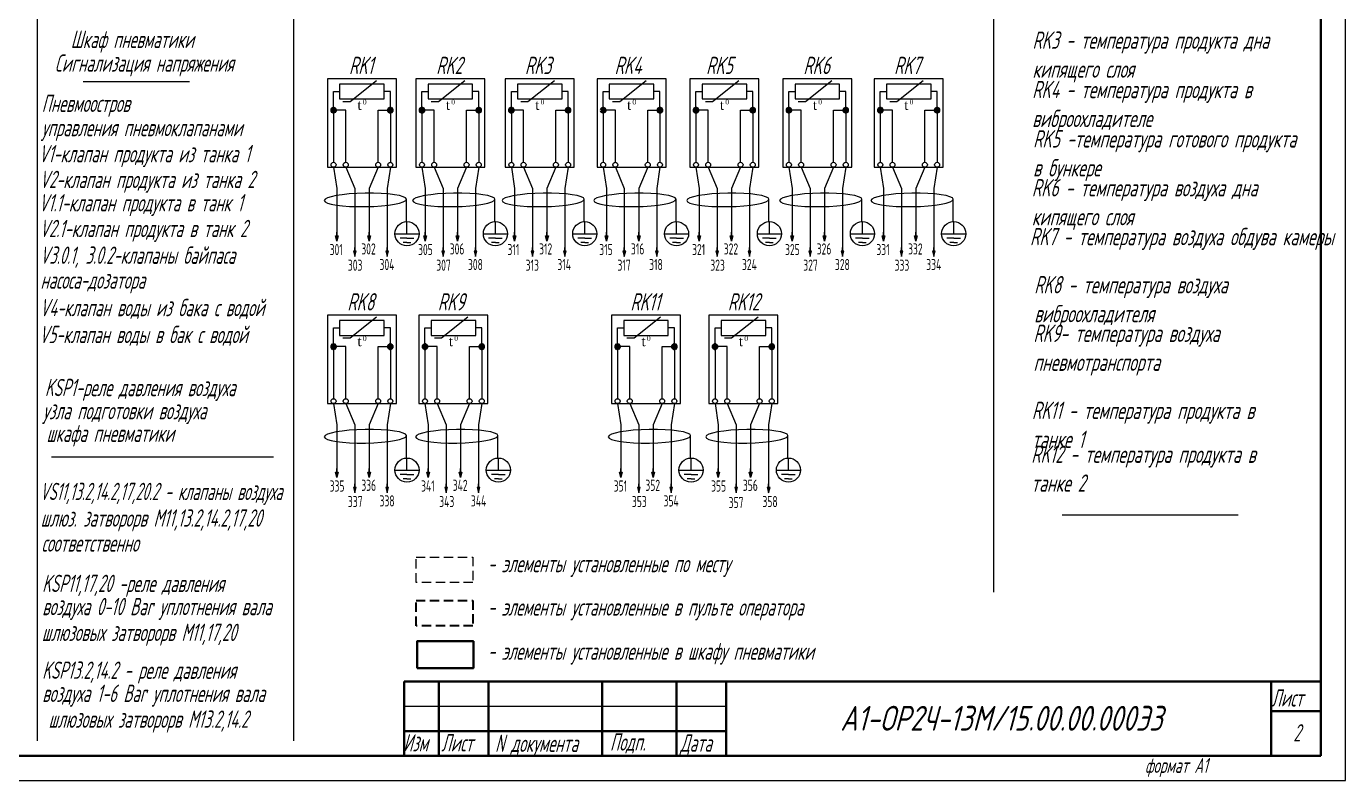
# Model space of a CAD drawing. Header units: millimetres. Extents: x 14016 to 19364, y 4274 to 5404.
# Drawn here: x 17317.4 to 17583.6, y 4273.6 to 4425.7 of the extents above; entities that cross this region are included whole.
import ezdxf
from ezdxf.enums import TextEntityAlignment as Align

# ---------------------------------------------------------------- set-up
doc = ezdxf.new("R2010")
doc.units = ezdxf.units.MM
doc.header["$LTSCALE"] = 15
for name, pattern in [('ACAD_ISO02W100', [15, 12, -3]), ('HIDDEN', [0.375, 0.25, -0.125]), ('HIDDEN2', [0.1875, 0.125, -0.0625])]:
    doc.linetypes.add(name, pattern=pattern)
for name, color, linetype, lineweight in [('0.35 TEXT', 7, 'Continuous', 35), ('0.4 ТЕКСТ', 7, 'Continuous', 40), ('LWT 0.5', 7, 'Continuous', 50), ('LWT 0.6', 7, 'Continuous', 50), ('LWT 0.7', 7, 'Continuous', 70)]:
    doc.layers.add(name, color=color, linetype=linetype, lineweight=lineweight)
doc.layers.add('ШТРИХОВАЯ', color=7, linetype='HIDDEN')
doc.styles.add('33', font='gost.shx', dxfattribs={"width": 0.7, "oblique": 15, "height": 3.5})
doc.styles.add('34', font='gost.shx', dxfattribs={"width": 0.8, "oblique": 15, "height": 3.5})
doc.styles.add('35', font='gost.shx', dxfattribs={"width": 0.7, "oblique": 15, "height": 5})

# ---------------------------------------------------------------- blocks, each defined once
blk = doc.blocks.new('UZIEMIENIE')
for p, q in [((0, 0), (4.85, 0)), ((2.43, 0), (2.43, 2.43)), ((2.43, -0.92), (1.05, -0.92)), ((2.43, -1.78), (1.64, -1.78)), ((2.43, -0.92), (3.8, -0.92)), ((2.43, -1.78), (3.21, -1.78))]:
    blk.add_line(p, q)
blk.add_circle((2.43, 0), 2.43)
blk = doc.blocks.new('STRZALKA')
h = blk.add_hatch(color=256)
h.dxf.hatch_style = 2
h.paths.add_polyline_path([(0.73, 0), (0.73, -0.28), (1.8, 0), (0.73, 0.28)])
blk.add_line((0.73, 0), (0, 0))
blk.add_lwpolyline([(1.8, 0), (0.73, 0.28), (0.73, -0.28)], close=True)

msp = doc.modelspace()

# ---------------------------------------------------------------- linework, layer by layer
for p, q in [((17583.63, 4273.56, -0.04), (17583.63, 4867.56, -0.04)), ((17319.55, 4854.37, -0.04), (17319.55, 4281.57, -0.04)), ((17371.31, 4854.37, -0.04), (17371.31, 4281.57, -0.04)), ((17512.56, 4854.37, -0.04), (17512.56, 4311.58, -0.04)), ((17328.87, 4414.61, -0.02), (17350.31, 4414.61, -0.02)), ((17382.72, 4410.58, -0.02), (17388.07, 4414.8, -0.02)), ((17400.56, 4410.58, -0.02), (17405.91, 4414.8, -0.02)), ((17418.6, 4410.58, -0.02), (17423.95, 4414.8, -0.02)), ((17437.13, 4410.58, -0.02), (17442.47, 4414.8, -0.02)), ((17455.86, 4410.58, -0.02), (17461.21, 4414.8, -0.02)), ((17474.62, 4410.58, -0.02), (17479.97, 4414.8, -0.02)), ((17493.05, 4410.58, -0.02), (17498.4, 4414.8, -0.02)), ((17379.39, 4412.59, -0.02), (17380.62, 4412.59, -0.02)), ((17379.39, 4408.8, -0.02), (17379.39, 4412.59, -0.02)), ((17390.85, 4412.59, -0.02), (17389.62, 4412.59, -0.02)), ((17390.85, 4408.8, -0.02), (17390.85, 4412.59, -0.02)), ((17397.23, 4412.59, -0.02), (17398.46, 4412.59, -0.02)), ((17397.23, 4408.8, -0.02), (17397.23, 4412.59, -0.02)), ((17408.69, 4412.59, -0.02), (17407.46, 4412.59, -0.02)), ((17408.69, 4408.8, -0.02), (17408.69, 4412.59, -0.02)), ((17415.27, 4412.59, -0.02), (17416.5, 4412.59, -0.02)), ((17415.27, 4408.8, -0.02), (17415.27, 4412.59, -0.02)), ((17426.73, 4412.59, -0.02), (17425.5, 4412.59, -0.02)), ((17426.73, 4408.8, -0.02), (17426.73, 4412.59, -0.02)), ((17433.8, 4412.59, -0.02), (17435.03, 4412.59, -0.02)), ((17433.8, 4408.8, -0.02), (17433.8, 4412.59, -0.02)), ((17445.26, 4412.59, -0.02), (17444.03, 4412.59, -0.02)), ((17445.26, 4408.8, -0.02), (17445.26, 4412.59, -0.02)), ((17452.53, 4412.59, -0.02), (17453.76, 4412.59, -0.02)), ((17452.53, 4408.8, -0.02), (17452.53, 4412.59, -0.02)), ((17463.99, 4412.59, -0.02), (17462.76, 4412.59, -0.02)), ((17463.99, 4408.8, -0.02), (17463.99, 4412.59, -0.02)), ((17471.29, 4412.59, -0.02), (17472.52, 4412.59, -0.02)), ((17471.29, 4408.8, -0.02), (17471.29, 4412.59, -0.02)), ((17482.75, 4412.59, -0.02), (17481.52, 4412.59, -0.02)), ((17482.75, 4408.8, -0.02), (17482.75, 4412.59, -0.02)), ((17489.73, 4412.59, -0.02), (17490.96, 4412.59, -0.02)), ((17489.73, 4408.8, -0.02), (17489.73, 4412.59, -0.02)), ((17501.19, 4412.59, -0.02), (17499.96, 4412.59, -0.02)), ((17501.19, 4408.8, -0.02), (17501.19, 4412.59, -0.02)), ((17381.85, 4408.8, -0.02), (17379.39, 4408.8, -0.02)), ((17379.39, 4408.8, -0.02), (17379.39, 4398.3, -0.02)), ((17381.28, 4410.58, -0.02), (17382.72, 4410.58, -0.02)), ((17381.85, 4398.3, -0.02), (17381.85, 4408.8, -0.02)), ((17388.39, 4408.8, -0.02), (17390.85, 4408.8, -0.02)), ((17388.39, 4398.3, -0.02), (17388.39, 4408.8, -0.02)), ((17390.85, 4408.8, -0.02), (17390.85, 4398.3, -0.02)), ((17399.69, 4408.8, -0.02), (17397.23, 4408.8, -0.02)), ((17397.23, 4408.8, -0.02), (17397.23, 4398.3, -0.02)), ((17399.12, 4410.58, -0.02), (17400.56, 4410.58, -0.02)), ((17399.69, 4398.3, -0.02), (17399.69, 4408.8, -0.02)), ((17406.23, 4398.3, -0.02), (17406.23, 4408.8, -0.02)), ((17406.23, 4408.8, -0.02), (17408.69, 4408.8, -0.02)), ((17408.69, 4408.8, -0.02), (17408.69, 4398.3, -0.02)), ((17417.73, 4408.8, -0.02), (17415.27, 4408.8, -0.02)), ((17415.27, 4408.8, -0.02), (17415.27, 4398.3, -0.02)), ((17417.16, 4410.58, -0.02), (17418.6, 4410.58, -0.02)), ((17417.73, 4398.3, -0.02), (17417.73, 4408.8, -0.02)), ((17424.27, 4398.3, -0.02), (17424.27, 4408.8, -0.02)), ((17424.27, 4408.8, -0.02), (17426.73, 4408.8, -0.02)), ((17426.73, 4408.8, -0.02), (17426.73, 4398.3, -0.02)), ((17436.26, 4408.8, -0.02), (17433.8, 4408.8, -0.02)), ((17433.8, 4408.8, -0.02), (17433.8, 4398.3, -0.02)), ((17435.69, 4410.58, -0.02), (17437.13, 4410.58, -0.02)), ((17436.26, 4398.3, -0.02), (17436.26, 4408.8, -0.02)), ((17442.8, 4398.3, -0.02), (17442.8, 4408.8, -0.02)), ((17442.8, 4408.8, -0.02), (17445.26, 4408.8, -0.02)), ((17445.26, 4408.8, -0.02), (17445.26, 4398.3, -0.02)), ((17454.99, 4408.8, -0.02), (17452.53, 4408.8, -0.02)), ((17452.53, 4408.8, -0.02), (17452.53, 4398.3, -0.02)), ((17454.42, 4410.58, -0.02), (17455.86, 4410.58, -0.02)), ((17454.99, 4398.3, -0.02), (17454.99, 4408.8, -0.02)), ((17461.53, 4398.3, -0.02), (17461.53, 4408.8, -0.02)), ((17461.53, 4408.8, -0.02), (17463.99, 4408.8, -0.02)), ((17463.99, 4408.8, -0.02), (17463.99, 4398.3, -0.02)), ((17473.75, 4408.8, -0.02), (17471.29, 4408.8, -0.02)), ((17471.29, 4408.8, -0.02), (17471.29, 4398.3, -0.02)), ((17473.18, 4410.58, -0.02), (17474.62, 4410.58, -0.02)), ((17473.75, 4398.3, -0.02), (17473.75, 4408.8, -0.02)), ((17480.29, 4398.3, -0.02), (17480.29, 4408.8, -0.02)), ((17480.29, 4408.8, -0.02), (17482.75, 4408.8, -0.02)), ((17482.75, 4408.8, -0.02), (17482.75, 4398.3, -0.02)), ((17492.19, 4408.8, -0.02), (17489.73, 4408.8, -0.02)), ((17489.73, 4408.8, -0.02), (17489.73, 4398.3, -0.02)), ((17491.62, 4410.58, -0.02), (17493.05, 4410.58, -0.02)), ((17492.19, 4398.3, -0.02), (17492.19, 4408.8, -0.02)), ((17498.73, 4398.3, -0.02), (17498.73, 4408.8, -0.02)), ((17498.73, 4408.8, -0.02), (17501.19, 4408.8, -0.02)), ((17501.19, 4408.8, -0.02), (17501.19, 4398.3, -0.02)), ((17379.39, 4397.3, -0.02), (17380.04, 4393.02, -0.02)), ((17381.85, 4397.3, -0.02), (17383.67, 4393.02, -0.02)), ((17388.39, 4397.3, -0.02), (17386.58, 4393.02, -0.02)), ((17390.85, 4397.3, -0.02), (17390.21, 4393.02, -0.02)), ((17397.23, 4397.3, -0.02), (17397.88, 4393.02, -0.02)), ((17399.69, 4397.3, -0.02), (17401.51, 4393.02, -0.02)), ((17406.23, 4397.3, -0.02), (17404.42, 4393.02, -0.02)), ((17408.69, 4397.3, -0.02), (17408.05, 4393.02, -0.02)), ((17415.27, 4397.3, -0.02), (17415.92, 4393.02, -0.02)), ((17417.73, 4397.3, -0.02), (17419.54, 4393.02, -0.02)), ((17424.27, 4397.3, -0.02), (17422.46, 4393.02, -0.02)), ((17426.73, 4397.3, -0.02), (17426.08, 4393.02, -0.02)), ((17433.8, 4397.3, -0.02), (17434.45, 4393.02, -0.02)), ((17436.26, 4397.3, -0.02), (17438.07, 4393.02, -0.02)), ((17442.8, 4397.3, -0.02), (17440.99, 4393.02, -0.02)), ((17445.26, 4397.3, -0.02), (17444.61, 4393.02, -0.02)), ((17452.53, 4397.3, -0.02), (17453.18, 4393.02, -0.02)), ((17454.99, 4397.3, -0.02), (17456.8, 4393.02, -0.02)), ((17461.53, 4397.3, -0.02), (17459.72, 4393.02, -0.02)), ((17463.99, 4397.3, -0.02), (17463.35, 4393.02, -0.02)), ((17471.29, 4397.3, -0.02), (17471.94, 4393.02, -0.02)), ((17473.75, 4397.3, -0.02), (17475.56, 4393.02, -0.02)), ((17480.29, 4397.3, -0.02), (17478.48, 4393.02, -0.02)), ((17482.75, 4397.3, -0.02), (17482.11, 4393.02, -0.02)), ((17489.73, 4397.3, -0.02), (17490.37, 4393.02, -0.02)), ((17492.19, 4397.3, -0.02), (17494, 4393.02, -0.02)), ((17498.73, 4397.3, -0.02), (17496.92, 4393.02, -0.02)), ((17501.19, 4397.3, -0.02), (17500.54, 4393.02, -0.02)), ((17380.04, 4393.02, -0.02), (17380.04, 4382.4, -0.02)), ((17383.67, 4393.02, -0.02), (17383.67, 4379.31, -0.02)), ((17386.58, 4393.02, -0.02), (17386.58, 4382.4, -0.02)), ((17390.21, 4393.02, -0.02), (17390.21, 4379.31, -0.02)), ((17397.88, 4393.02, -0.02), (17397.88, 4382.4, -0.02)), ((17401.51, 4393.02, -0.02), (17401.51, 4379.31, -0.02)), ((17404.42, 4393.02, -0.02), (17404.42, 4382.4, -0.02)), ((17408.05, 4393.02, -0.02), (17408.05, 4379.31, -0.02)), ((17415.92, 4393.02, -0.02), (17415.92, 4382.4, -0.02)), ((17419.54, 4393.02, -0.02), (17419.54, 4379.31, -0.02)), ((17422.46, 4393.02, -0.02), (17422.46, 4382.4, -0.02)), ((17426.08, 4393.02, -0.02), (17426.08, 4379.31, -0.02)), ((17434.45, 4393.02, -0.02), (17434.45, 4382.4, -0.02)), ((17438.07, 4393.02, -0.02), (17438.07, 4379.31, -0.02)), ((17440.99, 4393.02, -0.02), (17440.99, 4382.4, -0.02)), ((17444.61, 4393.02, -0.02), (17444.61, 4379.31, -0.02)), ((17453.18, 4393.02, -0.02), (17453.18, 4382.4, -0.02)), ((17456.8, 4393.02, -0.02), (17456.8, 4379.31, -0.02)), ((17459.72, 4393.02, -0.02), (17459.72, 4382.4, -0.02)), ((17463.35, 4393.02, -0.02), (17463.35, 4379.31, -0.02)), ((17471.94, 4393.02, -0.02), (17471.94, 4382.4, -0.02)), ((17475.56, 4393.02, -0.02), (17475.56, 4379.31, -0.02)), ((17478.48, 4393.02, -0.02), (17478.48, 4382.4, -0.02)), ((17482.11, 4393.02, -0.02), (17482.11, 4379.31, -0.02)), ((17490.37, 4393.02, -0.02), (17490.37, 4382.4, -0.02)), ((17494, 4393.02, -0.02), (17494, 4379.31, -0.02)), ((17496.92, 4393.02, -0.02), (17496.92, 4382.4, -0.02)), ((17500.54, 4393.02, -0.02), (17500.54, 4379.31, -0.02)), ((17382.72, 4362.89, -0.02), (17388.07, 4367.1, -0.02)), ((17401.17, 4362.89, -0.02), (17406.51, 4367.1, -0.02)), ((17440.04, 4362.89, -0.02), (17445.39, 4367.1, -0.02)), ((17459.7, 4362.89, -0.02), (17465.05, 4367.1, -0.02)), ((17379.39, 4364.89, -0.02), (17380.62, 4364.89, -0.02)), ((17379.39, 4361.11, -0.02), (17379.39, 4364.89, -0.02)), ((17390.85, 4364.89, -0.02), (17389.62, 4364.89, -0.02)), ((17390.85, 4361.11, -0.02), (17390.85, 4364.89, -0.02)), ((17397.84, 4364.89, -0.02), (17399.07, 4364.89, -0.02)), ((17397.84, 4361.11, -0.02), (17397.84, 4364.89, -0.02)), ((17409.3, 4364.89, -0.02), (17408.07, 4364.89, -0.02)), ((17409.3, 4361.11, -0.02), (17409.3, 4364.89, -0.02)), ((17436.71, 4364.89, -0.02), (17437.94, 4364.89, -0.02)), ((17436.71, 4361.11, -0.02), (17436.71, 4364.89, -0.02)), ((17448.17, 4364.89, -0.02), (17446.94, 4364.89, -0.02)), ((17448.17, 4361.11, -0.02), (17448.17, 4364.89, -0.02)), ((17456.37, 4364.89, -0.02), (17457.6, 4364.89, -0.02)), ((17456.37, 4361.11, -0.02), (17456.37, 4364.89, -0.02)), ((17467.83, 4364.89, -0.02), (17466.6, 4364.89, -0.02)), ((17467.83, 4361.11, -0.02), (17467.83, 4364.89, -0.02)), ((17381.85, 4361.11, -0.02), (17379.39, 4361.11, -0.02)), ((17379.39, 4361.11, -0.02), (17379.39, 4350.61, -0.02)), ((17381.28, 4362.89, -0.02), (17382.72, 4362.89, -0.02)), ((17381.85, 4350.61, -0.02), (17381.85, 4361.11, -0.02)), ((17388.39, 4350.61, -0.02), (17388.39, 4361.11, -0.02)), ((17388.39, 4361.11, -0.02), (17390.85, 4361.11, -0.02)), ((17390.85, 4361.11, -0.02), (17390.85, 4350.61, -0.02)), ((17400.3, 4361.11, -0.02), (17397.84, 4361.11, -0.02)), ((17397.84, 4361.11, -0.02), (17397.84, 4350.61, -0.02)), ((17399.73, 4362.89, -0.02), (17401.17, 4362.89, -0.02)), ((17400.3, 4350.61, -0.02), (17400.3, 4361.11, -0.02)), ((17406.84, 4350.61, -0.02), (17406.84, 4361.11, -0.02)), ((17406.84, 4361.11, -0.02), (17409.3, 4361.11, -0.02)), ((17409.3, 4361.11, -0.02), (17409.3, 4350.61, -0.02)), ((17439.17, 4361.11, -0.02), (17436.71, 4361.11, -0.02)), ((17436.71, 4361.11, -0.02), (17436.71, 4350.61, -0.02)), ((17438.6, 4362.89, -0.02), (17440.04, 4362.89, -0.02)), ((17439.17, 4350.61, -0.02), (17439.17, 4361.11, -0.02)), ((17445.71, 4350.61, -0.02), (17445.71, 4361.11, -0.02)), ((17445.71, 4361.11, -0.02), (17448.17, 4361.11, -0.02)), ((17448.17, 4361.11, -0.02), (17448.17, 4350.61, -0.02)), ((17458.83, 4361.11, -0.02), (17456.37, 4361.11, -0.02)), ((17456.37, 4361.11, -0.02), (17456.37, 4350.61, -0.02)), ((17458.26, 4362.89, -0.02), (17459.7, 4362.89, -0.02)), ((17458.83, 4350.61, -0.02), (17458.83, 4361.11, -0.02)), ((17465.37, 4350.61, -0.02), (17465.37, 4361.11, -0.02)), ((17465.37, 4361.11, -0.02), (17467.83, 4361.11, -0.02)), ((17467.83, 4361.11, -0.02), (17467.83, 4350.61, -0.02)), ((17379.39, 4349.61, -0.02), (17380.04, 4345.33, -0.02)), ((17381.85, 4349.61, -0.02), (17383.67, 4345.33, -0.02)), ((17388.39, 4349.61, -0.02), (17386.58, 4345.33, -0.02)), ((17390.85, 4349.61, -0.02), (17390.21, 4345.33, -0.02)), ((17397.84, 4349.61, -0.02), (17398.48, 4345.33, -0.02)), ((17400.3, 4349.61, -0.02), (17402.11, 4345.33, -0.02)), ((17406.84, 4349.61, -0.02), (17405.03, 4345.33, -0.02)), ((17409.3, 4349.61, -0.02), (17408.65, 4345.33, -0.02)), ((17436.71, 4349.61, -0.02), (17437.36, 4345.33, -0.02)), ((17439.17, 4349.61, -0.02), (17440.98, 4345.33, -0.02)), ((17445.71, 4349.61, -0.02), (17443.9, 4345.33, -0.02)), ((17448.17, 4349.61, -0.02), (17447.53, 4345.33, -0.02)), ((17456.37, 4349.61, -0.02), (17457.02, 4345.33, -0.02)), ((17458.83, 4349.61, -0.02), (17460.65, 4345.33, -0.02)), ((17465.37, 4349.61, -0.02), (17463.56, 4345.33, -0.02)), ((17467.83, 4349.61, -0.02), (17467.19, 4345.33, -0.02)), ((17380.04, 4345.33, -0.02), (17380.04, 4334.71, -0.02)), ((17383.67, 4345.33, -0.02), (17383.67, 4331.61, -0.02)), ((17386.58, 4345.33, -0.02), (17386.58, 4334.71, -0.02)), ((17390.21, 4345.33, -0.02), (17390.21, 4331.62, -0.02)), ((17398.48, 4345.33, -0.02), (17398.48, 4334.71, -0.02)), ((17402.11, 4345.33, -0.02), (17402.11, 4331.61, -0.02)), ((17405.03, 4345.33, -0.02), (17405.03, 4334.71, -0.02)), ((17408.65, 4345.33, -0.02), (17408.65, 4331.62, -0.02)), ((17437.36, 4345.33, -0.02), (17437.36, 4334.71, -0.02)), ((17440.98, 4345.33, -0.02), (17440.98, 4331.61, -0.02)), ((17443.9, 4345.33, -0.02), (17443.9, 4334.71, -0.02)), ((17447.53, 4345.33, -0.02), (17447.53, 4331.62, -0.02)), ((17457.02, 4345.33, -0.02), (17457.02, 4334.71, -0.02)), ((17460.65, 4345.33, -0.02), (17460.65, 4331.61, -0.02)), ((17463.56, 4345.33, -0.02), (17463.56, 4334.71, -0.02)), ((17467.19, 4345.33, -0.02), (17467.19, 4331.62, -0.02)), ((17322.47, 4338.89, -0.04), (17367.28, 4338.89, -0.04)), ((17526.44, 4327.19, -0.02), (17561.96, 4327.19, -0.02)), ((17393.63, 4288.56, -0.04), (17458.63, 4288.56, -0.04)), ((16533.63, 4273.56, -0.04), (17583.63, 4273.56, -0.04))]:
    msp.add_line(p, q)
at = {"lineweight": 25}
for p, q in [((17394.11, 4386.33, -0.02), (17394.11, 4390.85, -0.02)), ((17411.95, 4386.33, -0.02), (17411.95, 4390.85, -0.02)), ((17429.98, 4386.33, -0.02), (17429.98, 4390.85, -0.02)), ((17448.51, 4386.33, -0.02), (17448.51, 4390.85, -0.02)), ((17467.25, 4386.33, -0.02), (17467.25, 4390.85, -0.02)), ((17486.01, 4386.33, -0.02), (17486.01, 4390.85, -0.02)), ((17504.44, 4386.33, -0.02), (17504.44, 4390.85, -0.02)), ((17394.11, 4338.64, -0.02), (17394.11, 4343.16, -0.02)), ((17412.55, 4338.64, -0.02), (17412.55, 4343.16, -0.02)), ((17451.43, 4338.64, -0.02), (17451.43, 4343.16, -0.02)), ((17471.09, 4338.64, -0.02), (17471.09, 4343.16, -0.02))]:
    msp.add_line(p, q, dxfattribs=at)
at = {"elevation": -0.02}
for points in [[(17378.16, 4397.3), (17392.08, 4397.3), (17392.08, 4415.13), (17378.16, 4415.13)], [(17396, 4397.3), (17409.93, 4397.3), (17409.93, 4415.13), (17396, 4415.13)], [(17414.04, 4397.3), (17427.96, 4397.3), (17427.96, 4415.13), (17414.04, 4415.13)], [(17432.57, 4397.3), (17446.49, 4397.3), (17446.49, 4415.13), (17432.57, 4415.13)], [(17451.3, 4397.3), (17465.22, 4397.3), (17465.22, 4415.13), (17451.3, 4415.13)], [(17470.06, 4397.3), (17483.98, 4397.3), (17483.98, 4415.13), (17470.06, 4415.13)], [(17488.5, 4397.3), (17502.42, 4397.3), (17502.42, 4415.13), (17488.5, 4415.13)], [(17380.62, 4411.09), (17389.62, 4411.09), (17389.62, 4414.09), (17380.62, 4414.09), (17380.62, 4411.09)], [(17398.46, 4411.09), (17407.46, 4411.09), (17407.46, 4414.09), (17398.46, 4414.09), (17398.46, 4411.09)], [(17416.5, 4411.09), (17425.5, 4411.09), (17425.5, 4414.09), (17416.5, 4414.09), (17416.5, 4411.09)], [(17435.03, 4411.09), (17444.03, 4411.09), (17444.03, 4414.09), (17435.03, 4414.09), (17435.03, 4411.09)], [(17453.76, 4411.09), (17462.76, 4411.09), (17462.76, 4414.09), (17453.76, 4414.09), (17453.76, 4411.09)], [(17472.52, 4411.09), (17481.52, 4411.09), (17481.52, 4414.09), (17472.52, 4414.09), (17472.52, 4411.09)], [(17490.96, 4411.09), (17499.96, 4411.09), (17499.96, 4414.09), (17490.96, 4414.09), (17490.96, 4411.09)], [(17378.16, 4349.61), (17392.08, 4349.61), (17392.08, 4367.44), (17378.16, 4367.44)], [(17380.62, 4363.39), (17389.62, 4363.39), (17389.62, 4366.39), (17380.62, 4366.39), (17380.62, 4363.39)], [(17396.61, 4349.61), (17410.53, 4349.61), (17410.53, 4367.44), (17396.61, 4367.44)], [(17399.07, 4363.39), (17408.07, 4363.39), (17408.07, 4366.39), (17399.07, 4366.39), (17399.07, 4363.39)], [(17435.48, 4349.61), (17449.4, 4349.61), (17449.4, 4367.44), (17435.48, 4367.44)], [(17437.94, 4363.39), (17446.94, 4363.39), (17446.94, 4366.39), (17437.94, 4366.39), (17437.94, 4363.39)], [(17455.14, 4349.61), (17469.07, 4349.61), (17469.07, 4367.44), (17455.14, 4367.44)], [(17457.6, 4363.39), (17466.6, 4363.39), (17466.6, 4366.39), (17457.6, 4366.39), (17457.6, 4363.39)]]:
    msp.add_lwpolyline(points, close=True, dxfattribs=at)
for centre in [(17379.39, 4397.8, -0.02), (17381.85, 4397.8, -0.02), (17388.39, 4397.8, -0.02), (17390.85, 4397.8, -0.02), (17397.23, 4397.8, -0.02), (17399.69, 4397.8, -0.02), (17406.23, 4397.8, -0.02), (17408.69, 4397.8, -0.02), (17415.27, 4397.8, -0.02), (17417.73, 4397.8, -0.02), (17424.27, 4397.8, -0.02), (17426.73, 4397.8, -0.02), (17433.8, 4397.8, -0.02), (17436.26, 4397.8, -0.02), (17442.8, 4397.8, -0.02), (17445.26, 4397.8, -0.02), (17452.53, 4397.8, -0.02), (17454.99, 4397.8, -0.02), (17461.53, 4397.8, -0.02), (17463.99, 4397.8, -0.02), (17471.29, 4397.8, -0.02), (17473.75, 4397.8, -0.02), (17480.29, 4397.8, -0.02), (17482.75, 4397.8, -0.02), (17489.73, 4397.8, -0.02), (17492.19, 4397.8, -0.02), (17498.73, 4397.8, -0.02), (17501.19, 4397.8, -0.02), (17379.39, 4350.11, -0.02), (17381.85, 4350.11, -0.02), (17388.39, 4350.11, -0.02), (17390.85, 4350.11, -0.02), (17397.84, 4350.11, -0.02), (17400.3, 4350.11, -0.02), (17406.84, 4350.11, -0.02), (17409.3, 4350.11, -0.02), (17436.71, 4350.11, -0.02), (17439.17, 4350.11, -0.02), (17445.71, 4350.11, -0.02), (17448.17, 4350.11, -0.02), (17456.37, 4350.11, -0.02), (17458.83, 4350.11, -0.02), (17465.37, 4350.11, -0.02), (17467.83, 4350.11, -0.02)]:
    msp.add_circle(centre, 0.5)
at = {"lineweight": 25, "extrusion": (0, 0, -1)}
for centre in [(17385.81, 4390.72, -0.02), (17403.65, 4390.72, -0.02), (17421.69, 4390.72, -0.02), (17440.21, 4390.72, -0.02), (17458.95, 4390.72, -0.02), (17477.71, 4390.72, -0.02), (17496.14, 4390.72, -0.02), (17385.81, 4343.03, -0.02), (17404.25, 4343.03, -0.02), (17443.13, 4343.03, -0.02), (17462.79, 4343.03, -0.02)]:
    msp.add_ellipse(centre, major_axis=(8.3, 0.13), ratio=0.16368, dxfattribs=at)
at = {"layer": '0.4 ТЕКСТ', "linetype": 'HIDDEN2', "elevation": -0.04}
msp.add_lwpolyline([(17396.03, 4309.92), (17407.52, 4309.92), (17407.52, 4304.78), (17396.03, 4304.78)], close=True, dxfattribs=at)
at = {"layer": 'LWT 0.5', "elevation": -0.04}
msp.add_lwpolyline([(17396.23, 4296.26), (17407.62, 4296.26), (17407.62, 4301.67), (17396.23, 4301.67)], close=True, dxfattribs=at)
at = {"layer": 'LWT 0.6'}
for p, q in [((17578.63, 4862.56, -0.04), (17578.63, 4278.56, -0.04)), ((17393.63, 4293.56, -0.04), (17578.63, 4293.56, -0.04)), ((17393.63, 4293.56, -0.04), (17393.63, 4278.56, -0.04)), ((17400.63, 4293.56, -0.04), (17400.63, 4278.56, -0.04)), ((17410.63, 4293.56, -0.04), (17410.63, 4278.56, -0.04)), ((17433.63, 4293.56, -0.04), (17433.63, 4278.56, -0.04)), ((17448.63, 4293.56, -0.04), (17448.63, 4278.56, -0.04)), ((17458.63, 4293.56, -0.04), (17458.63, 4278.56, -0.04)), ((17568.63, 4293.56, -0.04), (17568.63, 4278.56, -0.04)), ((17568.63, 4287.56, -0.04), (17578.63, 4287.56, -0.04)), ((17393.63, 4283.56, -0.04), (17458.63, 4283.56, -0.04)), ((17578.63, 4278.56, -0.04), (16553.63, 4278.56, -0.04))]:
    msp.add_line(p, q, dxfattribs=at)
at = {"layer": 'LWT 0.7'}
for centre, start, end in [((17379.39, 4408.8, -0.02), 0, 180), ((17379.39, 4408.8, -0.02), 180, 0), ((17390.85, 4408.8, -0.02), 0, 180), ((17390.85, 4408.8, -0.02), 180, 0), ((17397.23, 4408.8, -0.02), 0, 180), ((17397.23, 4408.8, -0.02), 180, 0), ((17408.69, 4408.8, -0.02), 0, 180), ((17408.69, 4408.8, -0.02), 180, 0), ((17415.27, 4408.8, -0.02), 0, 180), ((17415.27, 4408.8, -0.02), 180, 0), ((17426.73, 4408.8, -0.02), 0, 180), ((17426.73, 4408.8, -0.02), 180, 0), ((17433.8, 4408.8, -0.02), 0, 180), ((17433.8, 4408.8, -0.02), 180, 0), ((17445.26, 4408.8, -0.02), 0, 180), ((17445.26, 4408.8, -0.02), 180, 0), ((17452.53, 4408.8, -0.02), 0, 180), ((17452.53, 4408.8, -0.02), 180, 0), ((17463.99, 4408.8, -0.02), 0, 180), ((17463.99, 4408.8, -0.02), 180, 0), ((17471.29, 4408.8, -0.02), 0, 180), ((17471.29, 4408.8, -0.02), 180, 0), ((17482.75, 4408.8, -0.02), 0, 180), ((17482.75, 4408.8, -0.02), 180, 0), ((17489.73, 4408.8, -0.02), 0, 180), ((17489.73, 4408.8, -0.02), 180, 0), ((17501.19, 4408.8, -0.02), 0, 180), ((17501.19, 4408.8, -0.02), 180, 0), ((17379.39, 4361.11, -0.02), 0, 180), ((17379.39, 4361.11, -0.02), 180, 0), ((17390.85, 4361.11, -0.02), 0, 180), ((17390.85, 4361.11, -0.02), 180, 0), ((17397.84, 4361.11, -0.02), 0, 180), ((17397.84, 4361.11, -0.02), 180, 0), ((17409.3, 4361.11, -0.02), 0, 180), ((17409.3, 4361.11, -0.02), 180, 0), ((17436.71, 4361.11, -0.02), 0, 180), ((17436.71, 4361.11, -0.02), 180, 0), ((17448.17, 4361.11, -0.02), 0, 180), ((17448.17, 4361.11, -0.02), 180, 0), ((17456.37, 4361.11, -0.02), 0, 180), ((17456.37, 4361.11, -0.02), 180, 0), ((17467.83, 4361.11, -0.02), 0, 180), ((17467.83, 4361.11, -0.02), 180, 0)]:
    msp.add_arc(centre, 0.375, start, end, dxfattribs=at)
at = {"layer": 'ШТРИХОВАЯ', "linetype": 'HIDDEN2', "elevation": -0.04}
msp.add_lwpolyline([(17396.03, 4318.67), (17407.52, 4318.67), (17407.52, 4313.54), (17396.03, 4313.54)], close=True, dxfattribs=at)

# ---------------------------------------------------------------- block references
for p in [(17391.78, 4383.9, -0.02), (17409.62, 4383.9, -0.02), (17427.65, 4383.9, -0.02), (17446.18, 4383.9, -0.02), (17464.92, 4383.9, -0.02), (17483.68, 4383.9, -0.02), (17502.11, 4383.9, -0.02), (17391.78, 4336.21, -0.02), (17410.22, 4336.21, -0.02), (17449.1, 4336.21, -0.02), (17468.76, 4336.21, -0.02)]:
    msp.add_blockref('UZIEMIENIE', p)
at = {"linetype": 'ACAD_ISO02W100', "xscale": -1, "rotation": 90}
for p in [(17380.04, 4384.2, -0.02), (17386.58, 4384.2, -0.02), (17397.88, 4384.2, -0.02), (17404.42, 4384.2, -0.02), (17415.92, 4384.2, -0.02), (17422.46, 4384.2, -0.02), (17434.45, 4384.2, -0.02), (17440.99, 4384.2, -0.02), (17453.18, 4384.2, -0.02), (17459.72, 4384.2, -0.02), (17471.94, 4384.2, -0.02), (17478.48, 4384.2, -0.02), (17490.37, 4384.2, -0.02), (17496.92, 4384.2, -0.02), (17380.04, 4336.51, -0.02), (17386.58, 4336.51, -0.02), (17398.48, 4336.51, -0.02), (17405.03, 4336.51, -0.02), (17437.36, 4336.51, -0.02), (17443.9, 4336.51, -0.02), (17457.02, 4336.51, -0.02), (17463.56, 4336.51, -0.02)]:
    msp.add_blockref('STRZALKA', p, dxfattribs=at)
at = {"linetype": 'ACAD_ISO02W100', "rotation": 270}
for p in [(17383.67, 4381.11, -0.02), (17390.21, 4381.11, -0.02), (17401.51, 4381.11, -0.02), (17408.05, 4381.11, -0.02), (17419.54, 4381.11, -0.02), (17426.08, 4381.11, -0.02), (17438.07, 4381.11, -0.02), (17444.61, 4381.11, -0.02), (17456.8, 4381.11, -0.02), (17463.35, 4381.11, -0.02), (17475.56, 4381.11, -0.02), (17482.11, 4381.11, -0.02), (17494, 4381.11, -0.02), (17500.54, 4381.11, -0.02), (17383.67, 4333.42, -0.02), (17390.21, 4333.42, -0.02), (17402.11, 4333.42, -0.02), (17408.65, 4333.42, -0.02), (17440.98, 4333.42, -0.02), (17447.53, 4333.42, -0.02), (17460.65, 4333.42, -0.02), (17467.19, 4333.42, -0.02)]:
    msp.add_blockref('STRZALKA', p, dxfattribs=at)

# ---------------------------------------------------------------- texts
at = {"lineweight": 0, "width": 2, "attachment_point": 1}
for s, insert, char_height in [('{\\fTimes New Roman|b0|i0|c0|p18;t}', (17384.21, 4410.9, -0.02), 2), ('{\\fTimes New Roman|b0|i0|c0|p18;0}', (17385.3, 4410.97, -0.02), 1), ('{\\fTimes New Roman|b0|i0|c0|p18;t}', (17402.05, 4410.9, -0.02), 2), ('{\\fTimes New Roman|b0|i0|c0|p18;0}', (17403.14, 4410.97, -0.02), 1), ('{\\fTimes New Roman|b0|i0|c0|p18;t}', (17420.09, 4410.9, -0.02), 2), ('{\\fTimes New Roman|b0|i0|c0|p18;0}', (17421.17, 4410.97, -0.02), 1), ('{\\fTimes New Roman|b0|i0|c0|p18;t}', (17438.62, 4410.9, -0.02), 2), ('{\\fTimes New Roman|b0|i0|c0|p18;0}', (17439.7, 4410.97, -0.02), 1), ('{\\fTimes New Roman|b0|i0|c0|p18;t}', (17457.35, 4410.9, -0.02), 2), ('{\\fTimes New Roman|b0|i0|c0|p18;0}', (17458.44, 4410.97, -0.02), 1), ('{\\fTimes New Roman|b0|i0|c0|p18;t}', (17476.11, 4410.9, -0.02), 2), ('{\\fTimes New Roman|b0|i0|c0|p18;0}', (17477.2, 4410.97, -0.02), 1), ('{\\fTimes New Roman|b0|i0|c0|p18;t}', (17494.55, 4410.9, -0.02), 2), ('{\\fTimes New Roman|b0|i0|c0|p18;0}', (17495.63, 4410.97, -0.02), 1), ('{\\fTimes New Roman|b0|i0|c0|p18;t}', (17384.21, 4363.21, -0.02), 2), ('{\\fTimes New Roman|b0|i0|c0|p18;0}', (17385.3, 4363.28, -0.02), 1), ('{\\fTimes New Roman|b0|i0|c0|p18;t}', (17402.66, 4363.21, -0.02), 2), ('{\\fTimes New Roman|b0|i0|c0|p18;0}', (17403.74, 4363.28, -0.02), 1), ('{\\fTimes New Roman|b0|i0|c0|p18;t}', (17441.53, 4363.21, -0.02), 2), ('{\\fTimes New Roman|b0|i0|c0|p18;0}', (17442.62, 4363.28, -0.02), 1), ('{\\fTimes New Roman|b0|i0|c0|p18;t}', (17461.19, 4363.21, -0.02), 2), ('{\\fTimes New Roman|b0|i0|c0|p18;0}', (17462.28, 4363.28, -0.02), 1)]:
    msp.add_mtext(s, dxfattribs=dict(at, insert=insert, char_height=char_height))
at = {"layer": '0.35 TEXT', "oblique": 15}
for s, height, style, width, p in [('Шкаф пневматики', 3.5, '34', 0.75, (17326.35, 4421.36, -0.04)), ('Сигнализация напряжения', 3.5, '34', 0.75, (17323.14, 4416.58, -0.04)), ('Пневмоостров ', 3.5, '34', 0.75, (17320.49, 4408.45, -0.04)), ('управления пневмоклапанами', 3.5, '34', 0.75, (17320.49, 4403.56, -0.04)), ('V1-клапан продукта из танка 1', 3.5, '34', 0.75, (17319.88, 4398.3, -0.04)), ('V2-клапан продукта из танка 2', 3.5, '34', 0.75, (17320.05, 4393.1, -0.04)), ('V1.1-клапан продукта в танк 1', 3.5, '34', 0.75, (17319.88, 4388.4, -0.04)), ('V2.1-клапан продукта в танк 2', 3.5, '34', 0.75, (17320.05, 4383.21, -0.04)), ('V3.0.1, 3.0.2-клапаны байпаса ', 3.5, '34', 0.75, (17320.11, 4377.82, -0.04)), ('насоса-дозатора', 3.5, '34', 0.75, (17320.25, 4372.8, -0.04)), ('V4-клапан воды из бака с водой', 3.5, '34', 0.75, (17320.09, 4367.25, -0.04)), ('V5-клапан воды в бак с водой', 3.5, '34', 0.75, (17319.96, 4361.82, -0.04)), ('KSP1-реле давления воздуха', 3.5, '34', 0.75, (17321.15, 4351.12, -0.04)), ('узла подготовки воздуха', 3.5, '34', 0.75, (17320.74, 4346.45, -0.04)), ('шкафа пневматики', 3.5, '34', 0.75, (17321.47, 4341.89, -0.04)), ('VS11,13.2,14.2,17,20.2 - клапаны воздуха ', 3.5, '34', 0.707732, (17320.1, 4330.15, -0.04)), ('шлюз. затворорв M11,13.2,14.2,17,20', 3.5, '34', 0.75, (17320.28, 4324.79, -0.04)), ('соответственно ', 3.5, '34', 0.75, (17320.46, 4319.74, -0.04)), ('- элементы установленные по месту', 3.5, '34', 0.75, (17410.53, 4315.6, -0.04)), ('KSP11,17,20 -реле давления ', 3.5, '34', 0.75, (17320.59, 4311.6, -0.04)), ('воздуха 0-10 Bar уплотнения вала ', 3.5, '34', 0.75, (17320.6, 4306.93, -0.04)), ('- элементы установленные в пульте оператора', 3.5, '34', 0.75, (17410.53, 4306.84, -0.04)), ('шлюзовых затворорв M11,17,20', 3.5, '34', 0.75, (17320.52, 4301.72, -0.04)), ('- элементы установленные в шкафу пневматики', 3.5, '34', 0.75, (17410.53, 4297.93, -0.04)), ('KSP13.2,14.2 - реле давления ', 3.5, '34', 0.75, (17320.59, 4294.09, -0.04)), ('воздуха 1-6 Bar уплотнения вала', 3.5, '34', 0.75, (17320.6, 4289.42, -0.04)), ('Лист', 3.5, '34', 0.75, (17568.65, 4288.5, -0.04)), (' шлюзовых затворорв M13.2,14.2', 3.5, '34', 0.75, (17320.52, 4284.21, -0.04)), ('2', 3.5, '34', 0.75, (17573.07, 4281.46, -0.04)), ('Изм  Лист', 3.5, '34', 0.75, (17393.46, 4279.45, -0.04)), ('N документа', 3.5, '34', 0.75, (17411.99, 4279.34, -0.04)), ('Подп.', 3.5, '34', 0.75, (17435.18, 4279.6, -0.04)), ('Дата', 3.5, '34', 0.75, (17449.34, 4279.4, -0.04)), ('формат А1', 3, '33', 0.8, (17543.15, 4275.11, -0.04))]:
    msp.add_text(s, height=height, dxfattribs=dict(at, style=style, width=width)).set_placement(p)
at = {"layer": '0.35 TEXT', "style": '33', "width": 0.774574}
for s, p in [('301', (17378.6, 4379.57, -0.02)), ('302', (17384.99, 4379.7, -0.02)), ('305', (17396.44, 4379.57, -0.02)), ('306', (17402.83, 4379.7, -0.02)), ('311', (17414.48, 4379.57, -0.02)), ('312', (17420.87, 4379.7, -0.02)), ('315', (17433.01, 4379.57, -0.02)), ('316', (17439.4, 4379.7, -0.02)), ('321', (17451.74, 4379.57, -0.02)), ('322', (17458.13, 4379.7, -0.02)), ('325', (17470.5, 4379.57, -0.02)), ('326', (17476.89, 4379.7, -0.02)), ('331', (17488.93, 4379.57, -0.02)), ('332', (17495.33, 4379.7, -0.02)), ('303', (17382.28, 4376.42, -0.02)), ('304', (17388.67, 4376.55, -0.02)), ('307', (17400.12, 4376.42, -0.02)), ('308', (17406.51, 4376.55, -0.02)), ('313', (17418.15, 4376.42, -0.02)), ('314', (17424.55, 4376.55, -0.02)), ('317', (17436.68, 4376.42, -0.02)), ('318', (17443.08, 4376.55, -0.02)), ('323', (17455.42, 4376.42, -0.02)), ('324', (17461.81, 4376.55, -0.02)), ('327', (17474.18, 4376.42, -0.02)), ('328', (17480.57, 4376.55, -0.02)), ('333', (17492.61, 4376.42, -0.02)), ('334', (17499, 4376.55, -0.02)), ('336', (17384.99, 4332.01, -0.02)), ('342', (17403.44, 4332.01, -0.02)), ('352', (17442.31, 4332.01, -0.02)), ('356', (17461.99, 4332.01, -0.02)), ('335', (17378.6, 4331.87, -0.02)), ('341', (17397.05, 4331.87, -0.02)), ('351', (17435.92, 4331.87, -0.02)), ('355', (17455.58, 4331.87, -0.02)), ('337', (17382.28, 4328.73, -0.02)), ('338', (17388.67, 4328.86, -0.02)), ('343', (17400.72, 4328.73, -0.02)), ('344', (17407.11, 4328.86, -0.02)), ('353', (17439.6, 4328.73, -0.02)), ('354', (17445.99, 4328.86, -0.02)), ('357', (17459.12, 4328.53, -0.02)), ('358', (17465.94, 4328.73, -0.02))]:
    msp.add_text(s, height=2.25, dxfattribs=at).set_placement(p)
at = {"layer": '0.35 TEXT', "style": '35', "oblique": 15, "width": 0.885568}
msp.add_text('А1-ОР2Ч-13М/15.00.00.000Э3', height=5, dxfattribs=at).set_placement((17481.66, 4283.64, -0.04), (17546.66, 4283.64, -0.04), align=Align.FIT)
at = {"layer": '0.35 TEXT', "char_height": 3.5, "attachment_point": 1, "style": '34'}
for s, insert, width in [('RK3 - температура продукта дна кипящего слоя', (17520.44, 4424.7, -0.02), 53.0255), ('RK1', (17382.51, 4419.6, -0.02), 23.7196), ('RK2', (17400.1, 4419.6, -0.02), 23.7196), ('RK3', (17418.01, 4419.6, -0.02), 23.7196), ('RK4', (17436.1, 4419.6, -0.02), 23.7196), ('RK5', (17454.57, 4419.6, -0.02), 23.7196), ('RK6', (17474.2, 4419.6, -0.02), 23.7196), ('RK7', (17492.51, 4419.6, -0.02), 23.7196), ('RK4 - температура продукта в виброохладителе', (17520.38, 4414.74, -0.02), 53.0255), ('RK5 -температура готового продукта в бункере ', (17520.57, 4404.79, -0.02), 53.0255), ('RK6 - температура воздуха дна кипящего слоя', (17520.31, 4394.92, -0.02), 53.0255), ('RK7 - температура воздуха обдува камеры', (17519.95, 4385.07, -0.02), 57.8413), ('RK8 - температура воздуха виброохладителя', (17520.79, 4375.36, -0.02), 53.0255), ('RK8', (17382.16, 4371.91, -0.02), 23.7196), ('RK9', (17400.42, 4371.91, -0.02), 23.7196), ('RK11', (17439.29, 4371.91, -0.02), 23.7196), ('RK12', (17458.95, 4371.91, -0.02), 23.7196), ('RK9- температура воздуха пневмотранспорта ', (17520.64, 4365.56, -0.02), 53.0255), ('RK11 - температура продукта в танке 1', (17520.33, 4350.01, -0.02), 48.2582), ('RK12 - температура продукта в танке 2', (17520.18, 4341.17, -0.02), 53.0255)]:
    msp.add_mtext(s, dxfattribs=dict(at, insert=insert, width=width))

doc.saveas('drawing.dxf')
